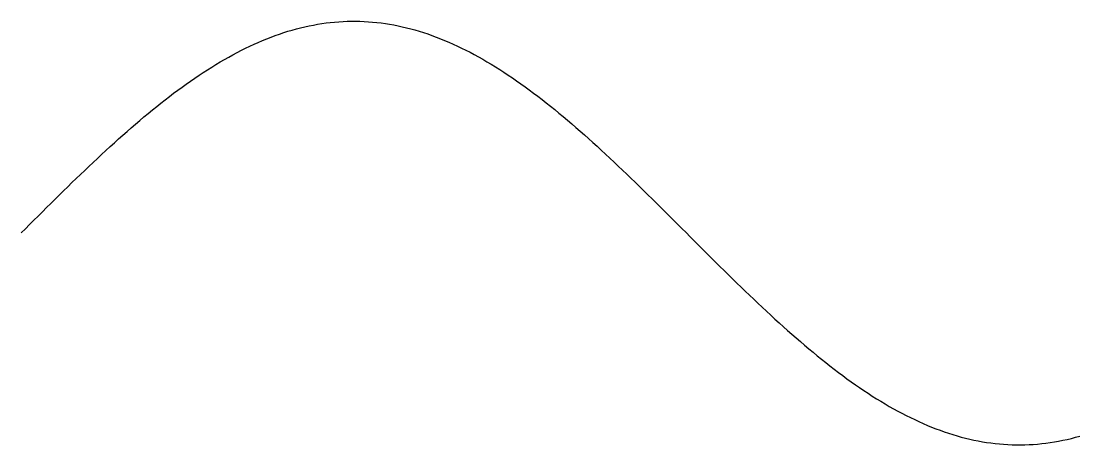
# Model space of a CAD drawing. Header units: millimetres. Extents: x 0 to 50, y -10 to 10.
import ezdxf

# ---------------------------------------------------------------- set-up
doc = ezdxf.new("R2010")
doc.units = ezdxf.units.MM

msp = doc.modelspace()

# ---------------------------------------------------------------- linework, layer by layer
msp.add_lwpolyline([(0, 0), (0.2, 0.2), (0.4, 0.4), (0.6, 0.6), (0.8, 0.799), (1, 0.998), (1.2, 1.197), (1.4, 1.395), (1.6, 1.593), (1.8, 1.79), (2, 1.987), (2.2, 2.182), (2.4, 2.377), (2.6, 2.571), (2.8, 2.764), (3, 2.955), (3.2, 3.146), (3.4, 3.335), (3.6, 3.523), (3.8, 3.709), (4, 3.894), (4.2, 4.078), (4.4, 4.259), (4.6, 4.439), (4.8, 4.618), (5, 4.794), (5.2, 4.969), (5.4, 5.141), (5.6, 5.312), (5.8, 5.48), (6, 5.646), (6.2, 5.81), (6.4, 5.972), (6.6, 6.131), (6.8, 6.288), (7, 6.442), (7.2, 6.594), (7.4, 6.743), (7.6, 6.889), (7.8, 7.033), (8, 7.174), (8.2, 7.311), (8.4, 7.446), (8.6, 7.578), (8.8, 7.707), (9, 7.833), (9.2, 7.956), (9.4, 8.076), (9.6, 8.192), (9.8, 8.305), (10, 8.415), (10.2, 8.521), (10.4, 8.624), (10.6, 8.724), (10.8, 8.82), (11, 8.912), (11.2, 9.001), (11.4, 9.086), (11.6, 9.168), (11.8, 9.246), (12, 9.32), (12.2, 9.391), (12.4, 9.458), (12.6, 9.521), (12.8, 9.58), (13, 9.636), (13.2, 9.687), (13.4, 9.735), (13.6, 9.779), (13.8, 9.819), (14, 9.854), (14.2, 9.887), (14.4, 9.915), (14.6, 9.939), (14.8, 9.959), (15, 9.975), (15.2, 9.987), (15.4, 9.995), (15.6, 9.999), (15.8, 10), (16, 9.996), (16.2, 9.988), (16.4, 9.976), (16.6, 9.96), (16.8, 9.94), (17, 9.917), (17.2, 9.889), (17.4, 9.857), (17.6, 9.822), (17.8, 9.782), (18, 9.738), (18.2, 9.691), (18.4, 9.64), (18.6, 9.585), (18.8, 9.526), (19, 9.463), (19.2, 9.396), (19.4, 9.326), (19.6, 9.252), (19.8, 9.174), (20, 9.093), (20.2, 9.008), (20.4, 8.919), (20.6, 8.827), (20.8, 8.731), (21, 8.632), (21.2, 8.529), (21.4, 8.423), (21.6, 8.314), (21.8, 8.201), (22, 8.085), (22.2, 7.966), (22.4, 7.843), (22.6, 7.718), (22.8, 7.589), (23, 7.457), (23.2, 7.322), (23.4, 7.185), (23.6, 7.044), (23.8, 6.901), (24, 6.755), (24.2, 6.606), (24.4, 6.454), (24.6, 6.3), (24.8, 6.144), (25, 5.985), (25.2, 5.823), (25.4, 5.66), (25.6, 5.494), (25.8, 5.325), (26, 5.155), (26.2, 4.983), (26.4, 4.808), (26.6, 4.632), (26.8, 4.454), (27, 4.274), (27.2, 4.092), (27.4, 3.909), (27.6, 3.724), (27.8, 3.538), (28, 3.35), (28.2, 3.161), (28.4, 2.97), (28.6, 2.779), (28.8, 2.586), (29, 2.392), (29.2, 2.198), (29.4, 2.002), (29.6, 1.806), (29.8, 1.609), (30, 1.411), (30.2, 1.213), (30.4, 1.014), (30.6, 0.815), (30.8, 0.616), (31, 0.416), (31.2, 0.216), (31.4, 0.016), (31.6, -0.184), (31.8, -0.384), (32, -0.584), (32.2, -0.783), (32.4, -0.982), (32.6, -1.181), (32.8, -1.38), (33, -1.577), (33.2, -1.775), (33.4, -1.971), (33.6, -2.167), (33.8, -2.362), (34, -2.555), (34.2, -2.748), (34.4, -2.94), (34.6, -3.131), (34.8, -3.32), (35, -3.508), (35.2, -3.694), (35.4, -3.88), (35.6, -4.063), (35.8, -4.245), (36, -4.425), (36.2, -4.604), (36.4, -4.78), (36.6, -4.955), (36.8, -5.128), (37, -5.298), (37.2, -5.467), (37.4, -5.633), (37.6, -5.797), (37.8, -5.959), (38, -6.119), (38.2, -6.276), (38.4, -6.43), (38.6, -6.582), (38.8, -6.731), (39, -6.878), (39.2, -7.021), (39.4, -7.162), (39.6, -7.301), (39.8, -7.436), (40, -7.568), (40.2, -7.697), (40.4, -7.823), (40.6, -7.946), (40.8, -8.066), (41, -8.183), (41.2, -8.296), (41.4, -8.406), (41.6, -8.513), (41.8, -8.616), (42, -8.716), (42.2, -8.812), (42.4, -8.905), (42.6, -8.994), (42.8, -9.08), (43, -9.162), (43.2, -9.24), (43.4, -9.315), (43.6, -9.386), (43.8, -9.453), (44, -9.516), (44.2, -9.576), (44.4, -9.631), (44.6, -9.683), (44.8, -9.731), (45, -9.775), (45.2, -9.816), (45.4, -9.852), (45.6, -9.884), (45.8, -9.912), (46, -9.937), (46.2, -9.957), (46.4, -9.974), (46.6, -9.986), (46.8, -9.995), (47, -9.999), (47.2, -10), (47.4, -9.996), (47.6, -9.989), (47.8, -9.977), (48, -9.962), (48.2, -9.942), (48.4, -9.919), (48.6, -9.891), (48.8, -9.86), (49, -9.825), (49.2, -9.785), (49.4, -9.742), (49.6, -9.695), (49.8, -9.644), (50, -9.589)])

doc.saveas('drawing.dxf')
